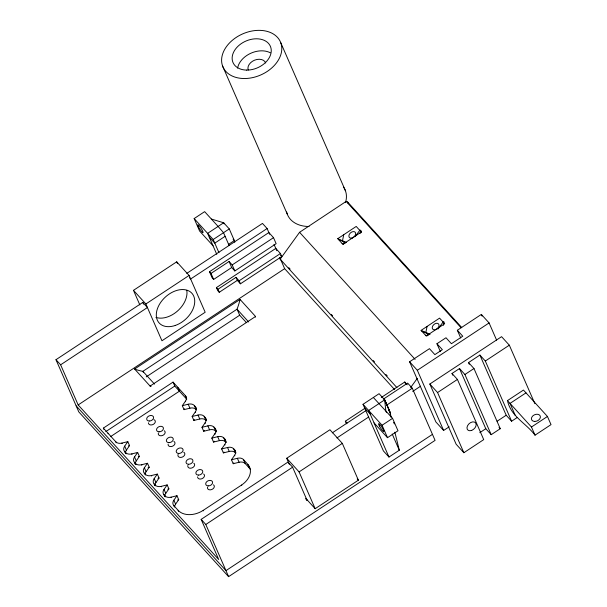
<?xml version="1.0" encoding="UTF-8"?>
<svg xmlns="http://www.w3.org/2000/svg" width="607" height="607" viewBox="0 0 607 607"><rect width="100%" height="100%" fill="white"/><g stroke="black" fill="none" stroke-linecap="round" stroke-linejoin="round"><path stroke-width="0.91" d="M343.744 234.704L342.5 240.759L345.049 243.566M359.997 233.612L360.695 230.228M361.044 232.686L361.393 230.994M427.108 326.391L425.856 332.446L428.413 335.254M443.36 325.299L444.058 321.915M125.065 452.496L124.632 451.509A6.897 4.939 -23.6 0 1 124.701 446.13L127.819 441.638L129.549 445.599L126.423 450.091A6.897 4.939 -23.6 0 0 125.421 452.959M135.224 464.059L134.466 462.322A6.897 4.939 -23.6 0 1 134.534 456.942L137.652 452.458L139.382 456.411L136.264 460.903A6.897 4.939 -23.6 0 0 135.27 464.135M196.365 409.824L196.053 409.475A6.897 4.939 -23.6 0 0 189.923 408.185L184.042 409.634L182.312 405.681L185.439 401.189A6.897 4.939 -23.6 0 0 185.499 395.81L173.048 382.114L103.357 428.11L103.896 429.346M184.042 409.634L184.627 408.792M144.625 473.885L144.299 473.141A6.897 4.939 -23.6 0 1 144.367 467.762L147.486 463.27L149.216 467.231L146.097 471.715A6.897 4.939 -23.6 0 0 145.111 474.226M206.077 420.499L205.887 420.294A6.897 4.939 -23.6 0 0 199.756 418.997L193.876 420.454L192.146 416.493L195.272 412.009A6.897 4.939 -23.6 0 0 195.333 406.622L194.323 405.522A6.897 4.939 -23.6 0 0 188.193 404.224L182.312 405.681M193.876 420.454L194.46 419.612M154.679 485.19L154.14 483.954A6.897 4.939 -23.6 0 1 154.201 478.574L157.319 474.09L159.049 478.043L155.931 482.535A6.897 4.939 -23.6 0 0 154.922 485.41M216.411 431.865L215.72 431.107A6.897 4.939 -23.6 0 0 209.59 429.817L203.709 431.266L201.979 427.313L205.105 422.821A6.897 4.939 -23.6 0 0 205.166 417.441L204.157 416.334A6.897 4.939 -23.6 0 0 198.026 415.036L192.146 416.493M203.709 431.266L204.293 430.424M164.618 496.26L163.973 494.773A6.897 4.939 -23.6 0 1 164.034 489.394L167.153 484.902L168.883 488.863L165.764 493.347A6.897 4.939 -23.6 0 0 164.755 496.223M226.123 442.549L225.554 441.926A6.897 4.939 -23.6 0 0 219.423 440.629L213.543 442.086L211.813 438.125L214.939 433.641A6.897 4.939 -23.6 0 0 214.999 428.254L213.99 427.146A6.897 4.939 -23.6 0 0 207.86 425.856L201.979 427.313M213.543 442.086L214.127 441.243M174.239 506.579L173.807 505.585A6.897 4.939 -23.6 0 1 173.868 500.206L176.986 495.722L178.716 499.675L175.598 504.167A6.897 4.939 -23.6 0 0 174.588 507.042M235.827 453.224L235.387 452.739A6.897 4.939 -23.6 0 0 229.256 451.449L223.376 452.898L221.646 448.945L224.772 444.453A6.897 4.939 -23.6 0 0 224.833 439.073L223.824 437.966A6.897 4.939 -23.6 0 0 217.693 436.668L211.813 438.125M223.376 452.898L223.96 452.056M250.334 469.287A19.06 13.642 -23.6 0 0 249.553 468.316L245.22 463.558A6.897 4.939 -23.6 0 0 239.09 462.261L233.209 463.718L231.479 459.757L234.606 455.273A6.897 4.939 -23.6 0 0 234.666 449.886L233.657 448.778A6.897 4.939 -23.6 0 0 227.526 447.488L221.646 448.945M233.209 463.718L233.794 462.875M280.646 259.462A0.941 0.637 -42.3 0 1 280.153 259.181L299.577 232.299L346.187 201.387L347.621 202.01L461.722 327.507M355.186 236.609L359.981 230.007M438.011 329.032L443.338 321.695M410.658 387.524L417.328 378.336M218.095 226.441L223.52 232.693L229.097 245.448M337.735 238.695L356.21 226.441L361.309 232.049L342.834 244.302L337.735 238.695L346.589 242.534M421.099 330.383L439.574 318.129L444.673 323.736L426.197 335.99L421.099 330.383L429.946 334.222M412.714 391.416L420.598 386.189M213.042 245.797L199.582 230.994L194.157 218.566L204.642 211.646L218.103 226.441M133.479 290.343L176.705 261.822L189.088 275.449L205.174 312.248L161.948 340.777L145.87 303.97L133.479 290.343L139.838 304.896M218.96 252.694L213.194 239.507L229.264 228.915L223.672 222.761L211.388 219.066M225.106 236.313L214.779 243.126L209.195 236.988M228.619 244.348L234.348 240.562L229.264 228.915M383.313 399.163L407.646 383.1L412.29 388.214L435.082 440.379L228.596 576.65L78.773 411.865L55.981 359.693L142.774 302.415L147.425 307.529L60.632 364.807L78.159 404.937L218.695 559.502L201.16 519.372L287.953 462.094L292.597 467.2L307.127 500.456L307.461 500.229M186.781 273.378L262.467 223.422L267.11 228.536L269.614 234.264M145.87 303.97L189.088 275.449M267.11 228.536L190.644 279L189.483 277.725M213.641 279.44L212.116 277.756L209.483 271.739L268.863 232.549L273.514 237.656L276.139 243.68L234.818 270.95L231.699 267.512L229.074 261.496L211.008 273.416L213.641 279.44L231.699 267.512M234.818 270.95L232.193 264.925L273.514 237.656M219.256 292.293L217.731 290.609L216.411 287.604L275.798 248.415L280.442 253.521L281.754 256.533L240.44 283.803L237.314 280.366L236.002 277.361L217.943 289.281L219.256 292.293L237.314 280.366M240.44 283.803L239.12 280.791L280.442 253.521M78.159 404.937L284.645 268.666L279.751 257.459M151.082 386.439A75.238 51.079 -42.3 0 1 150.104 386.075L134.617 369.041L240.061 299.448L255.547 316.482A75.238 51.079 -42.3 0 1 255.403 317.082M146.264 376.864L239.674 315.215L237.041 309.198A75.238 51.079 -42.3 0 0 240.061 299.448M150.104 386.075L255.547 316.482M105.815 431.585L174.778 386.075L173.048 382.114M110.459 436.699L179.422 391.181L177.692 387.228M449.15 426.827L443.626 430.469L435.887 421.948L409.596 361.772L429.453 348.668L434.87 354.625L442.359 349.685L436.941 343.729L445.986 337.758L451.411 343.714L462.762 336.217L457.344 330.261L481.351 314.418L489.09 322.932L496.602 340.125M394.861 432.199L399.3 450.235L388.973 457.048L383.381 450.902L363.024 404.3L379.079 393.7L384.671 399.846L389.777 411.554M173.807 505.585L178.132 510.35A19.06 13.642 -23.6 0 0 203.239 510.35L241.54 485.069A19.06 13.642 -23.6 0 0 247.823 464.355L243.49 459.598A6.897 4.939 -23.6 0 0 237.36 458.3L231.479 459.757M443.626 430.469L417.335 370.285L489.09 322.932M289.311 464.264L286.694 458.277L329.92 429.748L342.31 443.376L358.388 480.183L315.17 508.704L305.723 498.317M346.498 423.777L345.368 421.197L364.906 408.306M381.31 397.479L404.755 382.008L407.289 384.792M332.295 432.829L366.044 410.552M228.596 576.65L205.803 524.486L292.597 467.2M336.946 437.935L368.593 417.047M386.788 405.044L412.29 388.214M517.263 417.479L511.61 421.212L485.319 361.028L479.902 355.072L468.543 362.561L473.968 368.525L500.259 428.701L491.207 434.673L464.916 374.496L459.499 368.54L452.01 373.48L457.428 379.436L483.718 439.62L463.862 452.723L456.123 444.203L429.832 384.026L501.579 336.673L509.326 345.186L534.866 403.647M315.17 508.704L299.084 471.897L342.31 443.376M391.083 416.872L390.096 412.267L384.671 399.846L368.624 410.461L388.973 457.048M392.562 418.337L397.995 430.765L387.509 437.685L382.076 425.257L392.562 418.337L373.351 397.486M463.862 452.723L437.571 392.547L457.428 379.436M464.916 374.496L473.968 368.525M485.319 361.028L509.326 345.186M432.45 434.362L225.963 570.633L76.141 405.84M507.475 400.612L523.454 390.066L547.453 416.478L551.019 424.627L535.033 435.173C525.897 422.988 510.927 416.577 507.475 400.612L531.466 427.024L535.033 435.173M525.996 392.866L510.017 403.412L515.297 415.507M479.796 432.67L485.79 428.717L459.499 368.54M497.11 421.243L506.192 415.249L479.902 355.072M531.466 427.024L547.453 416.478M103.357 428.11L115.808 441.797A6.897 4.939 -23.6 0 0 121.939 443.095L127.819 441.638M128.449 445.872L129.549 445.599M124.632 451.509L125.641 452.617A6.897 4.939 -23.6 0 0 131.772 453.907L137.652 452.458M138.282 456.684L139.382 456.411M134.466 462.322L135.475 463.429A6.897 4.939 -23.6 0 0 141.606 464.727L147.486 463.27M148.116 467.504L149.216 467.231M144.299 473.141L145.308 474.249A6.897 4.939 -23.6 0 0 151.439 475.539L157.319 474.09M157.949 478.316L159.049 478.043M154.14 483.954L155.142 485.061A6.897 4.939 -23.6 0 0 161.272 486.359L167.153 484.902M167.782 489.136L168.883 488.863M163.973 494.773L164.975 495.881A6.897 4.939 -23.6 0 0 171.106 497.171L176.986 495.722M177.616 499.948L178.716 499.675M338.433 239.462L345.649 242.588M342.143 243.536L343.729 244.226M421.789 331.149L429.824 334.632M425.499 335.223L427.085 335.914M346.187 201.387L461.085 327.765M506.192 415.249L511.61 421.212M499.053 427.381L500.259 428.701M485.79 428.717L491.207 434.673M299.577 232.299L415.112 359.374M409.596 361.772L417.335 370.285M429.832 384.026L437.571 392.547M280.593 255.251L281.754 256.533M288.811 267.649L290.078 269.045M331.346 314.434L332.613 315.83M373.244 360.512L374.511 361.909M385.938 374.481L387.205 375.877M280.115 259.098L396.963 387.661M284.645 268.666L394.656 389.656M233.111 239.204L234.348 240.562L234.772 242.261M388.518 410.127L389.967 412.35M194.157 218.566L213.194 239.507M363.024 404.3L382.076 425.257M364.602 407.912L370.202 414.073M229.074 261.496L232.193 264.925M374.049 422.882L387.509 437.685M236.002 277.361L239.12 280.791M209.483 271.739L211.008 273.416M345.368 421.197L347.113 423.109M248.658 321.976L237.041 309.198L142.895 371.332A75.238 51.079 -42.3 0 1 134.617 369.041M216.411 287.604L217.943 289.281M239.674 315.215L246.45 322.666M357.204 478.877L358.388 480.183M286.694 458.277L299.084 471.897M305.966 499.174L307.127 500.456M174.778 386.075L186.736 399.231M154.512 384.11L142.895 371.332L143.389 372.463M55.981 359.693L60.632 364.807M201.16 519.372L205.803 524.486M347.621 202.01L348.372 203.709M481.351 314.418L482.102 316.141M457.344 330.261L460.728 337.993M468.543 362.561L469.294 364.283M452.01 373.48L452.761 375.194M436.941 343.729L440.318 351.461M280.775 42.748A31.352 22.436 -23.6 0 1 243.9 78.523A31.352 22.436 -23.6 0 1 230.417 42.042A31.352 22.436 -23.6 0 1 280.775 42.748L345.421 190.712M404.755 382.008L405.506 383.723M392.205 434.005L399.3 450.235M222.625 66.125L287.263 214.096M274.007 244.31L276.784 250.668M216.775 254.341L207.609 233.369L223.672 222.761L224.142 223.854M176.705 261.822L177.449 263.529M247.823 464.355L249.553 468.316M243.49 459.598L245.22 463.558M234.666 449.886L235.857 452.61M233.657 448.778L235.387 452.739M237.36 458.3L239.09 462.261M234.606 455.273L234.818 455.766M224.833 439.073L226.13 442.04M223.824 437.966L225.554 441.926M227.526 447.488L229.256 451.449M224.772 444.453L224.985 444.946M241.54 485.069L241.761 485.562M214.999 428.254L216.403 431.471M213.99 427.146L215.72 431.107M217.693 436.668L219.423 440.629M214.939 433.641L215.151 434.134M205.166 417.441L206.463 420.408M204.157 416.334L205.887 420.294M207.86 425.856L209.59 429.817M205.105 422.821L205.318 423.314M195.333 406.622L196.41 409.095M194.323 405.522L196.053 409.475M198.026 415.036L199.756 418.997M195.272 412.009L195.484 412.502M185.499 395.81L186.683 398.533M188.193 404.224L189.923 408.185M142.774 302.415L143.518 304.122M185.439 401.189L185.651 401.682M203.239 510.35L203.459 510.844M173.868 500.206L175.598 504.167M178.132 510.35L178.564 511.337M171.106 497.171L171.326 497.672M164.034 489.394L165.764 493.347M161.272 486.359L161.492 486.852M164.975 495.881L165.407 496.867M154.201 478.574L155.931 482.535M151.439 475.539L151.659 476.04M155.142 485.061L155.468 485.805M144.367 467.762L146.097 471.715M141.606 464.727L141.826 465.22M145.308 474.249L145.634 474.993M134.534 456.942L136.264 460.903M131.772 453.907L131.992 454.408M135.475 463.429L136.014 464.666M124.701 446.13L126.423 450.091M121.939 443.095L122.159 443.588M125.641 452.617L125.861 453.11M125.968 453.361L126.18 453.854M115.808 441.797L116.24 442.791M108 433.216L108.221 433.709M389.755 411.508L384.671 399.846L385.817 410.916L386.538 412.57M390.096 412.267L390.567 416.88M153.981 419.665A3.604 2.58 -23.6 0 1 153.351 424.354A3.604 2.58 -23.6 0 1 148.419 422.776M164.307 430.742A3.604 2.58 -23.6 0 1 162.532 435.477A3.604 2.58 -23.6 0 1 158.351 433.026M173.913 441.418A3.604 2.58 -23.6 0 1 172.699 446.153A3.604 2.58 -23.6 0 1 168.116 444.127M183.746 452.238A3.604 2.58 -23.6 0 1 184.202 455.667A3.604 2.58 -23.6 0 1 179.771 457.352A3.604 2.58 -23.6 0 1 178.124 454.37M193.808 463.187A3.604 2.58 -23.6 0 1 192.032 467.921A3.604 2.58 -23.6 0 1 187.859 465.47M203.641 474.006A3.604 2.58 -23.6 0 1 202.207 478.597A3.604 2.58 -23.6 0 1 197.586 476.859M213.474 484.818A3.604 2.58 -23.6 0 1 211.699 489.553A3.604 2.58 -23.6 0 1 207.526 487.102M186.797 290.358A22.102 15 -42.3 0 1 177.419 311.103A22.102 15 -42.3 0 1 155.931 317.385M393.594 422.267A4.704 0.774 56.6 0 1 394.322 423.921M343.441 186.971A31.352 22.436 -23.6 0 1 345.542 202.404M309.039 226.494A31.352 22.436 -23.6 0 1 286.641 211.972M237.587 68.098A20.38 14.583 -23.6 0 1 250.456 53.416A20.38 14.583 -23.6 0 1 270.32 52.786M248.233 69.987A9.409 6.73 -23.6 0 1 254.621 60.161A9.409 6.73 -23.6 0 1 265.676 62.969M149.254 421.023A3.604 2.58 -23.6 0 0 153.495 416.91A3.604 2.58 -23.6 0 0 147.698 416.827A3.604 2.58 -23.6 0 0 149.254 421.023M159.087 431.835A3.604 2.58 -23.6 0 0 163.329 427.723A3.604 2.58 -23.6 0 0 157.539 427.639A3.604 2.58 -23.6 0 0 159.087 431.835M168.921 442.655A3.604 2.58 -23.6 0 0 173.162 438.542A3.604 2.58 -23.6 0 0 167.373 438.459A3.604 2.58 -23.6 0 0 168.921 442.655M178.754 453.467A3.604 2.58 -23.6 0 0 182.995 449.355A3.604 2.58 -23.6 0 0 177.206 449.271A3.604 2.58 -23.6 0 0 178.754 453.467M188.587 464.287A3.604 2.58 -23.6 0 0 192.829 460.167A3.604 2.58 -23.6 0 0 187.039 460.091A3.604 2.58 -23.6 0 0 188.587 464.287M198.421 475.099A3.604 2.58 -23.6 0 0 202.662 470.986A3.604 2.58 -23.6 0 0 196.873 470.903A3.604 2.58 -23.6 0 0 198.421 475.099M208.254 485.919A3.604 2.58 -23.6 0 0 212.496 481.799A3.604 2.58 -23.6 0 0 206.706 481.723A3.604 2.58 -23.6 0 0 208.254 485.919M175.264 325.458A22.102 15 -42.3 0 0 192.29 293.727A22.102 15 -42.3 0 0 159.004 305.146A22.102 15 -42.3 0 0 175.264 325.458M379.329 425.871A4.704 0.774 56.6 0 0 383.806 431.494A4.704 0.774 56.6 0 0 380.566 425.317A4.704 0.774 56.6 0 0 379.329 425.871M198.519 227.003A4.704 0.774 56.6 0 0 202.996 232.625A4.704 0.774 56.6 0 0 199.756 226.441A4.704 0.774 56.6 0 0 198.519 227.003M435.614 329.616A3.915 2.663 -42.3 0 0 438.595 323.986A3.915 2.663 -42.3 0 0 432.692 326.05A3.915 2.663 -42.3 0 0 435.614 329.616M352.25 237.929A3.915 2.663 -42.3 0 0 355.232 232.299A3.915 2.663 -42.3 0 0 349.329 234.363A3.915 2.663 -42.3 0 0 352.25 237.929M246.632 70.093A20.38 14.583 -23.6 0 0 270.593 46.838A20.38 14.583 -23.6 0 0 237.868 46.382A20.38 14.583 -23.6 0 0 246.632 70.093M471.7 430.393A5.296 3.596 -42.3 0 0 475.493 422.745A5.296 3.596 -42.3 0 0 467.519 425.78A5.296 3.596 -42.3 0 0 471.7 430.393M534.737 421.448A4.704 3.369 -23.6 0 0 540.268 416.083A4.704 3.369 -23.6 0 0 532.718 415.977A4.704 3.369 -23.6 0 0 534.737 421.448"/></g></svg>
